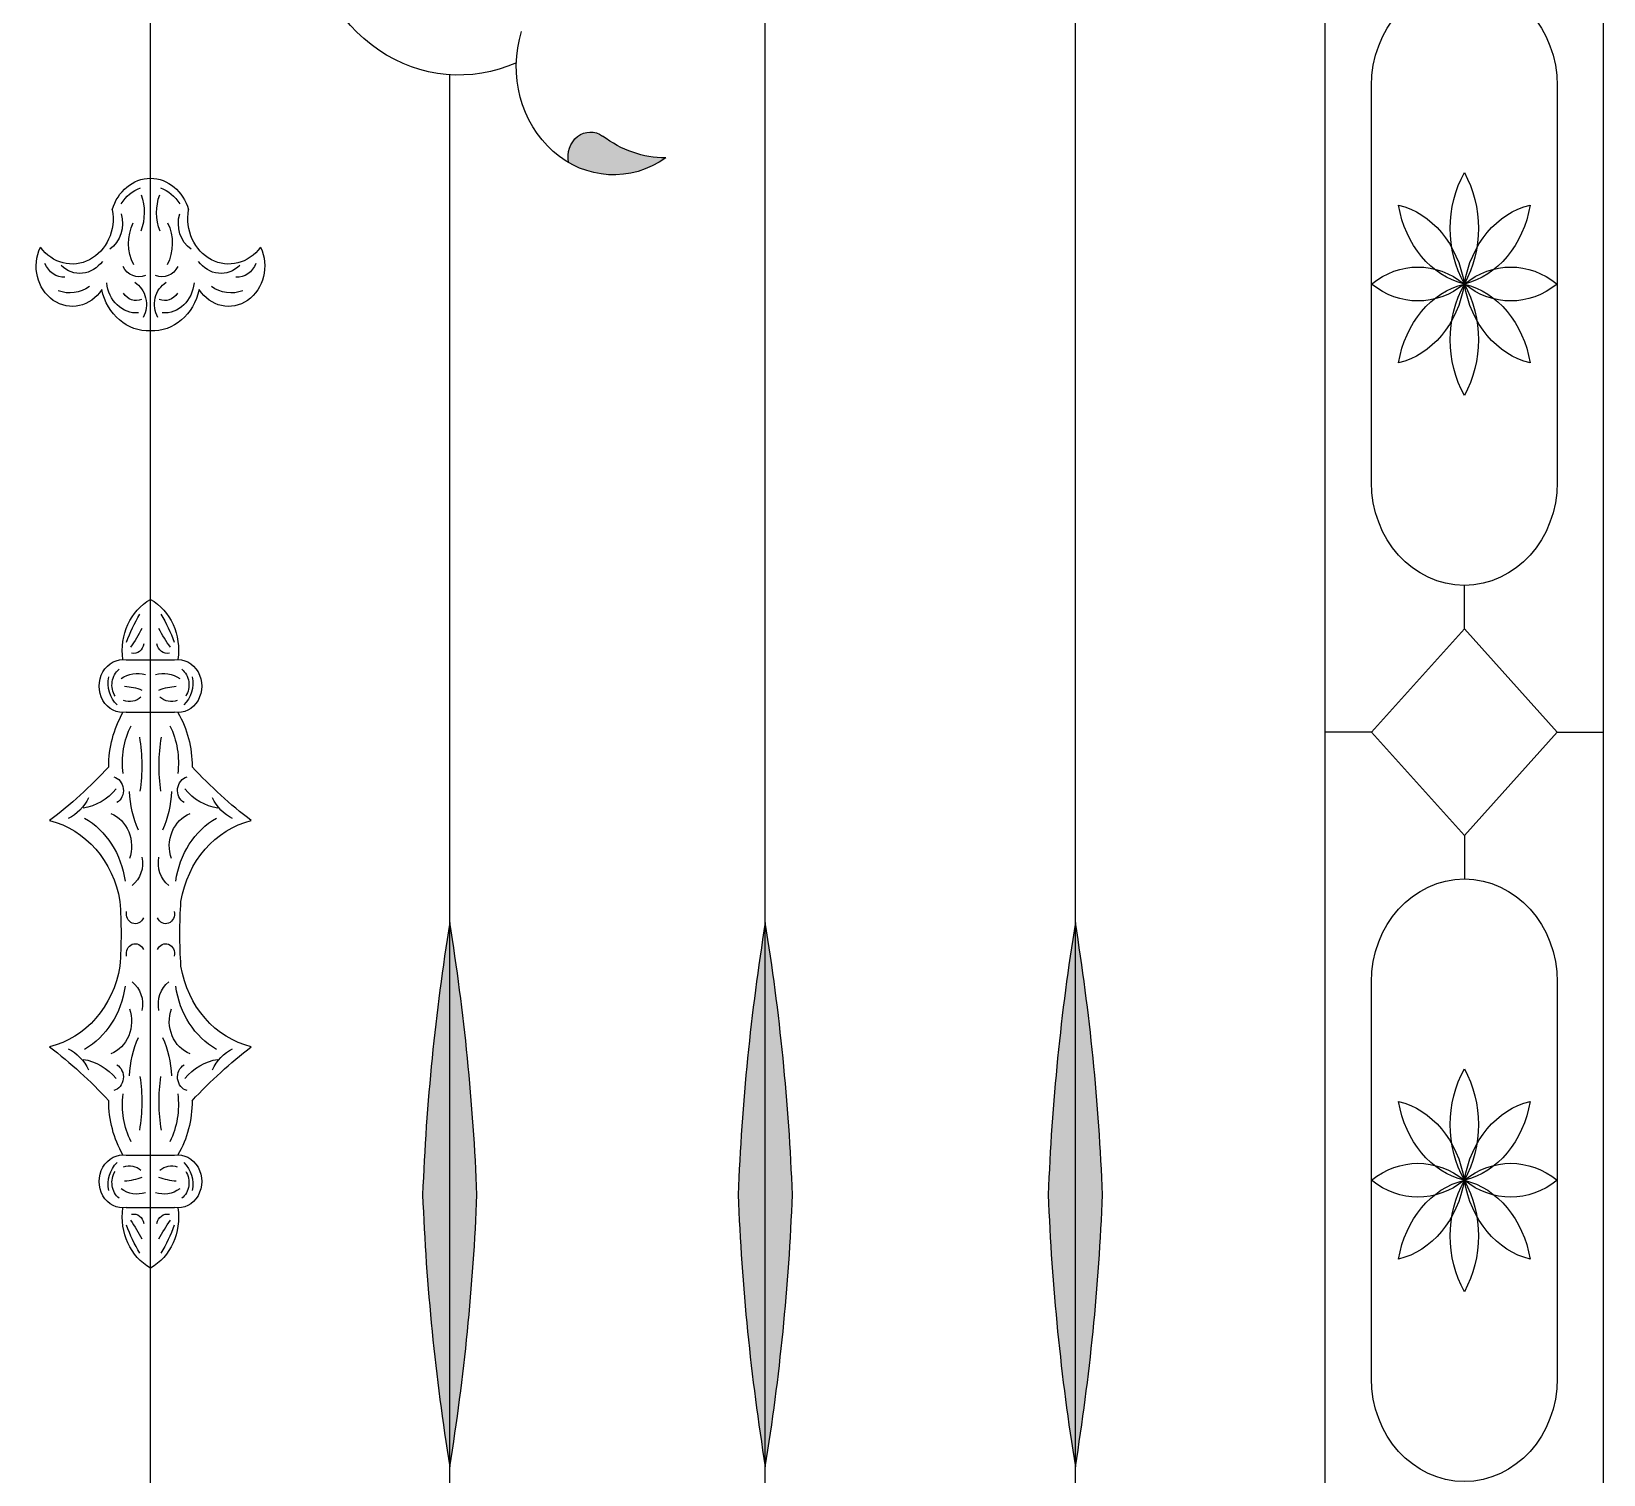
# Model space of a CAD drawing. Header units: inches. Extents: x -12530 to 36157, y 78659 to 110077.
# Drawn here: x 18046 to 18782, y 95311 to 95986 of the extents above; entities that cross this region are included whole.
import ezdxf

# ---------------------------------------------------------------- set-up
doc = ezdxf.new("R2010")
doc.units = ezdxf.units.IN
doc.header["$MEASUREMENT"] = 0
doc.layers.add('freecads.com', color=7, linetype='Continuous')

msp = doc.modelspace()

# ---------------------------------------------------------------- hatches: boundary and pattern name
at = {"layer": 'freecads.com'}
h = msp.add_hatch(color=256, dxfattribs=at)
edge = h.paths.add_edge_path()
edge.add_ellipse((18307.65102401372, 95927.60803366105), major_axis=(-4.2669e-12, 11.62452469734635), ratio=0.9000000000001758, start_angle=-30.39369844413858, end_angle=104.7088469893337, ccw=False)
edge.add_ellipse((18343.21530887964, 95985.90062130078), major_axis=(-4.02481e-11, 58.8016977801923), ratio=0.9000000000002838, start_angle=148.4158256810057, end_angle=179.7310628270471)
edge.add_ellipse((18318.5155070204, 95969.81536075428), major_axis=(3.54e-13, 50.60703985846159), ratio=0.9000000000001602, start_angle=154.8760792223124, end_angle=209.7599069993722, ccw=False)
h = msp.add_hatch(color=256, dxfattribs=at)
edge = h.paths.add_edge_path()
edge.add_ellipse((18966.55564321431, 95400.51898445588), major_axis=(5.980363e-10, 885.5106899501646), ratio=0.8337058137773302, start_angle=76.90014490661731, end_angle=86.80132032790912)
edge.add_ellipse((18966.55564321431, 95482.94520606729), major_axis=(-9.930737e-10, 885.5106899506695), ratio=0.8337058137768671, start_angle=93.19867967207823, end_angle=103.0998550931513)
edge.add_ellipse((17517.07128133042, 95482.94520606729), major_axis=(5.011317e-10, 885.5106899502258), ratio=0.8337058137771817, start_angle=256.9001449068094, end_angle=266.8013203278847)
edge.add_ellipse((17517.07128132806, 95400.51898446058), major_axis=(7.37165e-10, 885.5106899508253), ratio=0.8337058137789236, start_angle=-86.80132032834622, end_angle=-76.90014490708406)
h = msp.add_hatch(color=256, dxfattribs=at)
edge = h.paths.add_edge_path()
edge.add_ellipse((19114.3084618801, 95400.51898445588), major_axis=(3.808406e-10, 885.5106899499114), ratio=0.8337058137775631, start_angle=76.90014490660324, end_angle=86.80132032789503)
edge.add_ellipse((19114.3084618801, 95482.94520606729), major_axis=(-7.829306e-10, 885.5106899504292), ratio=0.8337058137770879, start_angle=93.1986796720918, end_angle=103.0998550931649)
edge.add_ellipse((17664.82409999504, 95482.94520606729), major_axis=(5.011317e-10, 885.5106899502258), ratio=0.8337058137771817, start_angle=256.9001449068094, end_angle=266.8013203278847)
edge.add_ellipse((17664.82409999268, 95400.51898446058), major_axis=(7.37165e-10, 885.5106899508253), ratio=0.8337058137789236, start_angle=-86.80132032834622, end_angle=-76.90014490708406)
h = msp.add_hatch(color=256, dxfattribs=at)
edge = h.paths.add_edge_path()
edge.add_ellipse((19259.48073838278, 95400.51898445588), major_axis=(7.150302e-10, 885.5106899504185), ratio=0.8337058137770924, start_angle=76.90014490662487, end_angle=86.80132032791668)
edge.add_ellipse((19259.48073838278, 95482.94520606729), major_axis=(-6.693256e-10, 885.510689950181), ratio=0.8337058137773231, start_angle=93.19867967209916, end_angle=103.0998550931722)
edge.add_ellipse((17809.99637649888, 95482.94520606729), major_axis=(6.049973e-10, 885.5106899504646), ratio=0.8337058137769577, start_angle=256.9001449068161, end_angle=266.8013203278914)
edge.add_ellipse((17809.99637649653, 95400.51898446058), major_axis=(7.37165e-10, 885.5106899508253), ratio=0.8337058137789236, start_angle=-86.80132032834622, end_angle=-76.90014490708406)

# ---------------------------------------------------------------- linework, layer by layer
for p, q in [((18651.69142750926, 94033.30365418523), (18651.69142750926, 96566.19743068157)), ((18782.07378122442, 94033.30365418523), (18782.07378122442, 96566.19743068157)), ((18101.65584603498, 94460.5349116082), (18101.65584603498, 96421.32814877453)), ((18534.738557442, 94810.67897302256), (18534.738557442, 96286.82343528025)), ((18389.56628093696, 94890.44871188934), (18389.56628093696, 96053.22444744674)), ((18241.81346227236, 95059.25876865687), (18241.81346227236, 95966.04866136528)), ((18673.38600206668, 95775.33559766648), (18673.38600206668, 95960.84305876654)), ((18760.37920666698, 95960.84305876654), (18760.37920666698, 95775.33559766648)), ((18716.88260436741, 95706.62103854687), (18716.88260436741, 95727.00603956057)), ((18716.88260436741, 95706.62103854687), (18673.38600206668, 95658.29148043627)), ((18760.37920666698, 95658.29148043627), (18716.88260436741, 95706.62103854687)), ((18090.34743650789, 95692.1394584421), (18112.96425556207, 95692.1394584421)), ((18090.34743650789, 95667.58852398304), (18112.96425556207, 95667.58852398304)), ((18673.38600206668, 95658.29148043627), (18651.69142750926, 95658.29148043627)), ((18673.38600206668, 95658.29148043627), (18716.88260436741, 95609.96192233035)), ((18716.88260436741, 95609.96192233035), (18760.37920666698, 95658.29148043627)), ((18760.37920666698, 95658.29148043627), (18782.07378122442, 95658.29148043627)), ((18716.88260436741, 95609.96192233035), (18716.88260436741, 95589.57692131666)), ((18673.38600206668, 95355.73990210597), (18673.38600206668, 95541.24736320601)), ((18760.37920666698, 95541.24736320601), (18760.37920666698, 95355.73990210597)), ((18090.34743650789, 95460.23746383745), (18112.96425556207, 95460.23746383745)), ((18090.34743650789, 95435.6865293784), (18112.96425556207, 95435.6865293784))]:
    msp.add_line(p, q, dxfattribs=at)
at = {"layer": 'freecads.com', "extrusion": (0, 0, -1)}
for centre, major_axis, ratio, start_param, end_param in [((18246.14246271081, 96046.24190381118), (-2.3438e-12, 80.33736514666712), 0.9000000000001186, 2.76102926204148, 4.615371275005348), ((18716.88260436741, 95960.84305876654), (1.978e-13, 48.32955811071017), 0.9000000000000603, 4.712388980384686, 7.853981633974479), ((18318.5155070204, 95969.81536075428), (-3.4384e-12, 50.60703985846082), 0.9000000000001447, 2.575615711375128, 5.044771771004051), ((18307.65102401372, 95927.60803366105), (1.10089e-11, 11.62452469734958), 0.8999999999998657, 4.480384132094952, 6.860769250291728), ((18343.21530887964, 95985.90062130078), (3.7158e-12, 58.80169778019459), 0.900000000000108, 3.146808021437219, 3.740911378923081), ((18749.33087397666, 95894.17562963635), (5.2553e-12, 46.85405575904129), 0.8337058137782767, 4.121912931581434, 5.302865029189431), ((18684.434334757, 95894.17562963635), (-3.40541e-11, 46.85405575898658), 0.8337058137801617, 0.9803202779893647, 2.161272375600312), ((18101.98293311969, 95896.42412871958), (-6.7057e-12, 21.20800335442607), 0.9000000000000289, -1.261952666644255, -0.0171372984960516), ((18102.00532208359, 95895.09979664817), (-3.28828e-11, 18.80049821704113), 0.9000000000000739, -0.9786851648574204, -0.3014617969671902), ((18101.32875895028, 95896.42412871958), (-6.0854e-12, 21.20800335442615), 0.9000000000001721, 0.0171372984968366, 1.2619526666448), ((18101.30636998635, 95895.09979664817), (2.6544e-11, 18.80049821704092), 0.8999999999999873, 0.3014617969674591, 0.978685164857717), ((18078.32419340862, 95901.61361070035), (1.2332e-12, 22.69442241174624), 0.9000000000002559, 1.196481487081941, 1.968090667371642), ((18124.98749866135, 95901.61361070035), (-1.2354e-12, 22.69442241174624), 0.9000000000002557, 4.315094639807943, 5.086703820097644), ((18064.96550723214, 95898.77199304375), (8.6026e-12, 21.32348888270801), 0.9000000000001207, 1.377388731757735, 4.026619142579046), ((18075.699095754, 95896.45379074034), (-3.2524e-12, 14.33026309617324), 0.900000000000044, 1.256697762513207, 2.571325606119806), ((18127.61259631596, 95896.45379074034), (3.2478e-12, 14.33026309617324), 0.9000000000000437, 3.711859701059779, 5.026487544666379), ((18138.34618483783, 95898.77199304375), (-8.6026e-12, 21.32348888270801), 0.9000000000001209, 2.256566164600539, 4.905796575421851), ((18678.55984166721, 95859.01416029589), (2.199249e-10, 46.85405575888125), 0.8337058137782065, 0.1949221145899453, 1.37587421219978), ((18724.4486246241, 95914.05609739097), (-9.62978e-11, 46.85405575901634), 0.8337058137780916, 3.336514768186353, 4.517466865794156), ((18755.20536706884, 95859.01416029589), (3.9632e-11, 46.85405575897138), 0.8337058137786231, -1.375874212199793, -0.1949221145911877), ((18709.31658411075, 95914.05609739097), (-1.57704e-11, 46.85405575898566), 0.8337058137786918, 1.765718441388627, 2.946670538998048), ((18109.68769548408, 95887.12078437582), (-1.49933e-11, 20.28599606568037), 0.8999999999999596, 4.197314292149718, 5.207471194229203), ((18093.62399658586, 95887.12078437582), (2.2746e-12, 20.28599606567687), 0.9000000000002245, 1.075714112950853, 2.085871015030529), ((18065.07446210865, 95876.43400042735), (-3.20966e-11, 18.82565007357283), 0.8999999999995134, 2.192731973233364, 5.200863446171036), ((18138.23722996131, 95876.43400042735), (-4.2531e-12, 18.82565007356573), 0.9000000000001437, 1.082321861010087, 4.090453333947687), ((18061.28425372478, 95882.23583790618), (8.7482e-12, 11.00386437925186), 0.8999999999998912, 3.107275185023198, 4.289187158355565), ((18068.65464550599, 95887.85349764342), (-5.1858e-12, 14.80491378766573), 0.9000000000002198, 2.237488287023332, 3.862834275807045), ((18096.28584316785, 95880.80652384201), (-2.9373e-12, 9.391503318779838), 0.9000000000000712, 2.779542208064596, 4.2170559351648), ((18107.02584890211, 95880.80652384201), (2.9465e-12, 9.391503318779838), 0.9000000000000712, 2.066129372014784, 3.503643099114988), ((18134.65704656394, 95887.85349764342), (-1.3097e-11, 14.80491378766606), 0.900000000000372, 2.420351031373856, 4.045697020157382), ((18142.02743834518, 95882.23583790618), (-7.9554e-12, 11.00386437925193), 0.8999999999998898, 1.993998148823952, 3.175910122156534), ((18695.13430321647, 95829.168801246), (1.195232e-10, 46.85405575899081), 0.8337058137783582, -0.5904760488066358, 0.5904760488016932), ((18738.63090551719, 95829.168801246), (5.69973e-11, 46.85405575895037), 0.8337058137787723, -0.5904760488063885, 0.5904760488022931), ((18095.21826618772, 95870.109730556), (-4.626e-12, 15.58811967909489), 0.8999999999999914, 3.07889265101767, 4.620960982649298), ((18089.0650022242, 95858.53859511377), (5.2171e-12, 11.88364483994668), 0.9000000000001914, 0.5146532720588765, 2.114329710554792), ((18114.24668984577, 95858.53859511377), (-7.503e-12, 11.8836448399481), 0.9000000000000676, 4.168855596625038, 5.768532035120671), ((18108.09342588221, 95870.109730556), (-8.476e-13, 15.58811967909495), 0.9000000000001264, 1.662224324530602, 3.204292656162295), ((18063.96885163007, 95882.6389437347), (-1.71341e-11, 18.71821314831886), 0.9000000000000529, 2.567671533325233, 3.475850229052258), ((18100.93380613837, 95871.3107234436), (2.42916e-11, 25.22946379755663), 0.8999999999999634, 3.109788497030626, 4.478602488630945), ((18094.98906570276, 95868.42642440672), (3.2806e-12, 8.093166580777506), 0.900000000000343, 2.787912058638052, 4.100684952932825), ((18102.3778859316, 95871.3107234436), (6.3653e-12, 25.22946379755633), 0.9000000000001207, 1.80458281854755, 3.173396810147504), ((18108.3226263672, 95868.42642440672), (4.1637e-12, 8.093166580778218), 0.9000000000000078, 2.18250035424587, 3.495273248540946), ((18139.34284043989, 95882.6389437347), (1.31701e-11, 18.71821314831901), 0.8999999999998687, 2.807335078127495, 3.715513773854556), ((18695.13430321647, 95907.009855187), (-3.23382e-11, 46.8540557591121), 0.8337058137770258, 2.551116604785355, 3.732068702394778), ((18724.4486246241, 95822.12255904204), (1.423634e-10, 46.85405575909346), 0.8337058137787892, -1.375874212203357, -0.194922114596312), ((18678.55984166721, 95877.16449614184), (-6.68359e-11, 46.85405575904421), 0.8337058137785369, 1.765718441389681, 2.946670538998568), ((18749.33087397666, 95842.00302680137), (6.65536e-11, 46.85405575904565), 0.8337058137774324, 4.121912931579482, 5.302865029186489), ((18709.31658411075, 95822.12255904204), (9.57243e-11, 46.85405575907503), 0.8337058137780887, 0.19492211458835, 1.37587421219787), ((18755.20536706884, 95877.16449614184), (-4.78846e-11, 46.85405575901297), 0.8337058137782928, 3.336514768183146, 4.517466865792059), ((18738.63090551719, 95907.009855187), (-3.56939e-11, 46.85405575903572), 0.8337058137786998, 2.551116604785694, 3.732068702394474), ((18684.434334757, 95842.00302680137), (-2.43276e-11, 46.85405575894193), 0.833705813780045, 0.9803202779907458, 2.161272375602048), ((18716.88260436741, 95775.33559766648), (9.5671e-12, 48.32955811071915), 0.900000000000079, 1.570796326794718, 4.712388980384511), ((18112.61861384752, 95696.54452175384), (5.5963e-12, 26.83332458361868), 0.9000000000000454, 4.552132474112481, 5.811997490333766), ((18090.69307822241, 95696.54452175384), (-2.6694e-12, 26.83332458361689), 0.9000000000001097, 0.4711878168455917, 1.731052833067017), ((18148.02024634112, 95674.90396885268), (-6.494563e-10, 68.80978095541364), 0.9000000000012388, -1.191687485888307, -0.9756035094947048), ((18038.45804281305, 95744.9543779988), (-7.479768e-10, 76.05205786936796), 0.9000000000007279, 2.096374329743375, 2.235296433877064), ((18164.85364925692, 95744.9543779988), (7.427279e-10, 76.05205786936875), 0.9000000000007226, 4.047888873302591, 4.186810977436278), ((18055.29144572885, 95674.90396885268), (2.294948e-10, 68.80978095548602), 0.9000000000006039, 0.9756035095009099, 1.191687485894219), ((18093.73059730187, 95700.63060365955), (1.5501e-12, 5.500485165427192), 0.9000000000001197, 1.75954637835922, 3.329798060970037), ((18109.58109476806, 95700.63060365955), (-7.3942e-12, 5.50048516542704), 0.8999999999997683, 2.95338724621065, 4.523638928821315), ((18088.77807042927, 95679.86399121492), (1.99341e-11, 12.39869852863244), 0.9000000000001618, 3.000485892349532, 6.424292068415664), ((18114.53362164069, 95679.86399121492), (-2.58676e-11, 12.39869852863262), 0.9000000000001488, -0.1411067612357497, 3.282699414830585), ((18091.75493332027, 95680.44257519167), (2.9692e-12, 9.02405467589438), 0.9000000000001284, 4.08857749421406, 5.660062225541004), ((18095.46727759812, 95669.88034495353), (-2.2073e-12, 15.89624761630015), 0.8999999999998772, -0.5539263763949487, 0.2703295513540029), ((18107.84441447184, 95669.88034495353), (-4.996e-13, 15.89624761630032), 0.8999999999996264, -0.2703295513538881, 0.5539263763951193), ((18111.55675874967, 95680.44257519167), (-1.51224e-11, 9.024054675896027), 0.9000000000000015, 0.6231230816400491, 2.194607812966606), ((18093.63684296473, 95681.14046810233), (5.9351e-12, 13.11490215938853), 0.9000000000003682, 3.835376505594782, 4.945554957264011), ((18087.55806848441, 95645.23220125207), (-5.4619e-12, 34.63916515397146), 0.9000000000007009, 0.0643400256661808, 0.3302276235216768), ((18115.75362358556, 95645.23220125207), (5.6106e-12, 34.63916515397146), 0.9000000000007033, -0.3302276235216806, -0.0643400256661855), ((18109.67484910523, 95681.14046810233), (-4.5079e-12, 13.11490215939165), 0.9000000000001372, 1.337630349915533, 2.447808801584418), ((18091.8974886868, 95682.01968416676), (-1.0122e-12, 9.432403982668426), 0.8999999999996289, 2.466349152008262, 3.477460648116228), ((18111.41420338316, 95682.01968416676), (1.39228e-11, 9.432403982668374), 0.899999999999698, 2.805724659062141, 3.816836155170085), ((18124.69662979646, 95642.07617190071), (5.56366e-11, 47.30091410490037), 0.8999999999997065, 4.71238898038363, 5.278978356412935), ((18078.61506227348, 95642.07617190071), (2.21775e-11, 47.30091410487339), 0.9000000000001719, 1.004206950764808, 1.570796326794474), ((18120.73038915526, 95643.96562905233), (2.97806e-11, 35.76081552942032), 0.8999999999997312, 4.570721771590556, 5.218017002454305), ((18031.80257991826, 95642.55248029862), (-4.4398e-12, 73.1223531552851), 0.9000000000000349, 1.387413482685691, 1.733766550703878), ((18171.50911215171, 95642.55248029862), (4.668e-12, 73.12235315528383), 0.9000000000000197, 4.549418756475701, 4.895771824493894), ((18082.58130291467, 95643.96562905233), (1.11224e-11, 35.76081552939815), 0.9000000000002683, 1.065168304723907, 1.712463535588089), ((17938.00965105214, 95806.28257507682), (-3.799374e-10, 229.3579286393385), 0.900000000000076, 2.368765197257827, 2.542440574288623), ((18265.30204101782, 95806.28257507682), (3.967692e-10, 229.3579286393382), 0.9000000000000729, 3.740744732890886, 3.914420109921685), ((18083.1357806686, 95631.04358471523), (-7.5011e-12, 6.501080109843579), 0.9000000000001127, 0.2297969088821354, 2.657729247057261), ((18120.17591140136, 95631.04358471523), (-1.4126e-12, 6.501080109843154), 0.9000000000001396, 3.625456060123433, 6.053388398298965), ((18055.31476915889, 95637.82837711228), (4.0551e-12, 21.81615591069004), 0.9000000000000273, 2.058628439132281, 2.730252551089798), ((18066.5181197005, 95651.37511880128), (-1.61e-13, 28.93456900121941), 0.9000000000000653, 2.3177444799211, 3.003137948781186), ((18131.92443132554, 95632.28506163254), (9.747e-13, 44.53443182653931), 0.9000000000002089, 4.250341080006724, 4.670752017648818), ((18071.38726074443, 95632.28506163254), (-9.202e-13, 44.53443182653937), 0.9000000000002076, 1.612433289530766, 2.032844227172859), ((18136.79357236946, 95651.37511880128), (-3.22269e-11, 28.93456900121988), 0.9000000000002344, 3.280047358399526, 3.965440827259508), ((18147.99692291108, 95637.82837711228), (4.73451e-11, 21.81615591068746), 0.8999999999999261, 3.552932756087394, 4.22455686804512), ((18053.94726595948, 95582.41271885806), (-2.80659e-11, 40.29546421324945), 0.9000000000000488, 0.483498398019302, 1.418658936613998), ((18078.22264034123, 95604.8352018606), (-4.1056e-12, 16.23410130575551), 0.9000000000000298, 0.3388332449496745, 1.934385077073715), ((18125.08905172874, 95604.8352018606), (3.7205e-12, 16.23410130575452), 0.900000000000094, 4.348800230105868, 5.944352062230104), ((18149.36442611048, 95582.41271885806), (-1.67235e-11, 40.29546421324486), 0.9000000000001213, -1.418658936612981, -0.4834983980180845), ((18045.40553997456, 95570.54557310049), (-1.85603e-11, 47.40028088318344), 0.9000000000000662, 0.2129097140197098, 1.390748181120856), ((18157.9061520954, 95570.54557310049), (-8.9444e-12, 47.40028088318221), 0.9000000000000699, -1.390748181120329, -0.2129097140190701), ((18086.63202005632, 95596.87631288025), (-7.5351e-12, 12.61250811382534), 0.8999999999999502, 1.334145961078048, 2.542186036024032), ((18116.67967201364, 95596.87631288025), (-1.35221e-11, 12.61250811382774), 0.8999999999998752, 3.740999271157335, 4.949039346102994), ((18716.88260436741, 95541.24736320601), (1.978e-13, 48.32955811071017), 0.9000000000000603, 4.712388980384686, 7.853981633974479), ((17901.46315477703, 95563.91299391026), (-5.9155e-12, 207.1227251843053), 0.8999999999998513, 1.497726892801428, 1.643865760788426), ((18094.56401740607, 95573.27218302166), (-2.79649e-11, 4.661088634749691), 0.8999999999992658, 2.009559689606735, 4.951821989895504), ((18108.74767466389, 95573.27218302166), (-6.15684e-11, 4.661088634743016), 0.9000000000020181, 1.331363317301018, 4.273625617589465), ((18301.84853729293, 95563.91299391026), (5.393e-12, 207.1227251843033), 0.8999999999998596, 4.639319546391161, 4.785458414378161), ((18094.56401740607, 95554.55380480355), (8.7389e-12, 4.661088634748125), 0.8999999999997774, 4.472955970877504, 7.415218271166731), ((18108.74767466389, 95554.55380480355), (8.07638e-11, 4.661088634741451), 0.9000000000025291, -1.132032964003754, 1.810229336285149), ((18045.40553997456, 95557.28041472471), (1.85317e-11, 47.40028088318342), 0.9000000000000664, 1.750844472468937, 2.928682939570083), ((18157.9061520954, 95557.28041472471), (8.9586e-12, 47.40028088318221), 0.9000000000000699, 3.354502367608862, 4.532340834710121), ((18053.94726595948, 95545.41326896242), (2.36212e-11, 40.29546421324909), 0.900000000000046, 1.722933716975837, 2.658094255570607), ((18086.63202005632, 95530.94967493555), (2.9715e-12, 12.61250811382586), 0.8999999999999339, 0.5994066175661464, 1.807446692512242), ((18116.67967201364, 95530.94967493555), (1.81056e-11, 12.61250811382827), 0.8999999999998589, 4.475738614665885, 5.683778689611655), ((18149.36442611048, 95545.41326896242), (2.11285e-11, 40.29546421324451), 0.9000000000001186, 3.625091051607762, 4.560251590202731), ((18078.22264034123, 95522.9907859599), (-1.1574e-12, 16.23410130575517), 0.9000000000000238, 1.207207576516509, 2.802759408640469), ((18125.08905172874, 95522.9907859599), (1.5607e-12, 16.23410130575418), 0.9000000000000881, 3.480425898538921, 5.075977730663077), ((18131.92443132554, 95495.54092618795), (-9.202e-13, 44.53443182653937), 0.9000000000002076, -1.529159364059026, -1.108748426416933), ((18071.38726074443, 95495.54092618795), (9.747e-13, 44.53443182653931), 0.9000000000002089, 1.108748426416931, 1.529159364059025), ((17938.00965105214, 95321.54341274367), (3.454816e-10, 229.357928639351), 0.899999999999998, 0.5991520793013612, 0.772827456332152), ((18055.31476915889, 95489.99761070822), (-7.5134e-12, 21.81615591068798), 0.9000000000000962, 0.411340102500178, 1.08296421445772), ((18265.30204101782, 95321.54341274367), (6.402037e-10, 229.3579286394354), 0.9000000000001716, -0.7728274563363967, -0.5991520793057673), ((18147.99692291108, 95489.99761070822), (-4.39336e-11, 21.8161559106854), 0.8999999999999952, -1.082964214455535, -0.4113401024977832), ((18066.5181197005, 95476.4508690145), (1.526e-13, 28.93456900121941), 0.9000000000000655, 0.138454704808606, 0.8238481736686921), ((18083.1357806686, 95496.78240310057), (-6.7224e-12, 6.501080109845192), 0.8999999999998733, 0.4838634065349714, 2.911795744710083), ((18120.17591140136, 95496.78240310057), (1.5636e-11, 6.501080109844765), 0.8999999999998999, 3.371389562467986, 5.799321900643505), ((18136.79357236946, 95476.4508690145), (3.22184e-11, 28.93456900121989), 0.900000000000234, -0.8238481736697147, -0.138454704809734), ((18749.33087397666, 95474.57993407114), (-2.1415e-12, 46.85405575904129), 0.8337058137782767, 4.121912931581623, 5.302865029189621), ((18684.434334757, 95474.57993407114), (-2.66752e-11, 46.85405575898658), 0.8337058137801614, 0.9803202779891758, 2.161272375600123), ((18031.80257991826, 95485.2735075219), (4.6256e-12, 73.12235315528515), 0.9000000000000342, 1.407826102885912, 1.754179170904098), ((18171.50911215171, 95485.2735075219), (-4.4854e-12, 73.12235315528389), 0.9000000000000188, 4.529006136275482, 4.875359204293673), ((18124.69662979646, 95485.74981591979), (-6.53828e-11, 47.3009141048994), 0.8999999999997248, 4.145799604356672, 4.712388980385934), ((18120.73038915526, 95483.86035876816), (-2.59395e-11, 35.76081552942442), 0.8999999999996203, 4.206760958314969, 4.854056189178646), ((18082.58130291467, 95483.86035876816), (-1.50254e-11, 35.76081552940222), 0.9000000000001582, 1.429129118001882, 2.076424348865991), ((18078.61506227348, 95485.74981591979), (-1.24049e-11, 47.30091410487244), 0.9000000000001904, 1.570796326795132, 2.137385702824755), ((18678.55984166721, 95439.41846473538), (2.199249e-10, 46.85405575888125), 0.8337058137782065, 0.1949221145899453, 1.37587421219978), ((18724.4486246241, 95494.46040183047), (-8.42012e-11, 46.85405575901549), 0.8337058137780998, 3.336514768186045, 4.517466865793888), ((18755.20536706884, 95439.41846473538), (3.9632e-11, 46.85405575897138), 0.8337058137786231, -1.375874212199793, -0.1949221145911877), ((18709.31658411075, 95494.46040183047), (-1.57704e-11, 46.85405575898566), 0.8337058137786918, 1.765718441388627, 2.946670538998048), ((18088.77807042927, 95447.96199661028), (1.79012e-11, 12.39869852863358), 0.9000000000000794, 3.000485892350323, 6.424292068416456), ((18093.63684296473, 95446.68551972289), (-5.9274e-12, 13.11490215938853), 0.9000000000003682, 4.479223003505367, 5.589401455174595), ((18114.53362164069, 95447.96199661028), (-1.19435e-11, 12.39869852863376), 0.9000000000000666, -0.1411067612374044, 3.282699414828931), ((18109.67484910523, 95446.68551972289), (4.5228e-12, 13.11490215939165), 0.9000000000001372, 0.6937838520053723, 1.803962303674258), ((18695.13430321647, 95409.57310568551), (1.139991e-10, 46.85405575898855), 0.8337058137784339, -0.5904760488064659, 0.590476048801806), ((18738.63090551719, 95409.57310568551), (5.69928e-11, 46.85405575894812), 0.833705813778794, -0.5904760488064028, 0.5904760488023082), ((18091.75493332027, 95447.38341263356), (4.9006e-12, 9.024054675893307), 0.900000000000211, 3.764715735227426, 5.336200466554312), ((18091.8974886868, 95445.80630365375), (1.0077e-12, 9.432403982668426), 0.8999999999996289, -0.3358679945264351, 0.6752435015815311), ((18087.55806848441, 95482.59378656844), (-6.95494e-11, 34.63916515397068), 0.8999999999991684, 2.811365030069931, 3.077252627925907), ((18115.75362358556, 95482.59378656844), (6.91732e-11, 34.6391651539707), 0.8999999999991722, 3.205932679253691, 3.471820277109665), ((18111.41420338316, 95445.80630365375), (-1.39356e-11, 9.432403982668376), 0.899999999999698, -0.6752435015802911, 0.3358679945276528), ((18111.55675874967, 95447.38341263356), (7.2431e-12, 9.02405467589496), 0.9000000000000834, 0.9469848406241947, 2.518469571950694), ((18095.46727759812, 95457.94564286225), (6.1952e-12, 15.89624761629766), 0.9000000000003106, 2.8712631022356, 3.695519029984262), ((18107.84441447184, 95457.94564286225), (-3.493e-12, 15.89624761629783), 0.9000000000000595, 2.587666277195153, 3.41192220494387), ((18695.13430321647, 95487.4141596265), (-2.68231e-11, 46.85405575910986), 0.8337058137771014, 2.551116604785242, 3.732068702394609), ((18724.4486246241, 95402.52686348154), (1.423634e-10, 46.85405575909346), 0.8337058137787892, -1.375874212203357, -0.194922114596312), ((18678.55984166721, 95457.56880057661), (-6.68359e-11, 46.85405575904421), 0.8337058137785369, 1.765718441389681, 2.946670538998568), ((18749.33087397666, 95422.40733124087), (6.65536e-11, 46.85405575904565), 0.8337058137774324, 4.121912931579482, 5.302865029186489), ((18709.31658411075, 95402.52686348154), (9.57243e-11, 46.85405575907503), 0.8337058137780887, 0.19492211458835, 1.37587421219787), ((18755.20536706884, 95457.56880057661), (-3.62718e-11, 46.85405575900986), 0.8337058137783268, 3.336514768182854, 4.517466865791887), ((18738.63090551719, 95487.4141596265), (-4.12314e-11, 46.85405575903574), 0.8337058137787531, 2.551116604785879, 3.732068702394572), ((18684.434334757, 95422.40733124087), (-2.0618e-11, 46.8540557589399), 0.8337058137800814, 0.9803202779906512, 2.161272375601953), ((18112.61861384752, 95431.2814660714), (-5.6268e-12, 26.83332458361868), 0.9000000000000449, 3.612780470435613, 4.872645486656899), ((18090.69307822241, 95431.2814660714), (2.6777e-12, 26.83332458361689), 0.90000000000011, 1.410539820522775, 2.670404836744201), ((18148.02024634112, 95452.92201897255), (3.026993e-10, 68.8097809554846), 0.900000000000557, 4.117196163089692, 4.333280139483012), ((18038.45804281305, 95382.87160982171), (7.527981e-10, 76.05205786936988), 0.900000000000708, 0.906296219712653, 1.045218323846341), ((18093.73059730187, 95427.19538415624), (-3.2376e-12, 5.500485165424847), 0.9000000000004567, -0.1882054073799131, 1.382046275231182), ((18109.58109476806, 95427.19538415624), (9.0728e-12, 5.500485165424694), 0.9000000000001053, -1.382046275232132, 0.188205407378814), ((18164.85364925692, 95382.87160982171), (2.624674e-10, 76.05205786951667), 0.8999999999998918, -1.045218323859475, -0.9062962197261798), ((18055.29144572885, 95452.92201897255), (1.169601e-10, 68.8097809555569), 0.8999999999999236, 1.949905167690666, 2.165989144083693), ((18716.88260436741, 95355.73990210597), (9.5671e-12, 48.32955811071915), 0.900000000000079, 1.570796326794718, 4.712388980384511)]:
    msp.add_ellipse(centre, major_axis=major_axis, ratio=ratio, start_param=start_param, end_param=end_param, dxfattribs=at)
at = {"layer": 'freecads.com'}
for centre, major_axis, ratio, start_param, end_param in [((18966.55564321431, 95400.51898445588), (-4.5868788e-09, 885.5106899423914), 0.8337058137845827, 1.379169661534496, 1.524237878004124), ((17517.07128132806, 95400.51898446058), (1.1233179e-09, 885.5106899496766), 0.8337058137800013, -1.524237878015302, -1.379169661546819), ((19114.3084618801, 95400.51898445588), (-4.4621912e-09, 885.5106899426521), 0.833705813784335, 1.379169661534671, 1.524237878004255), ((17664.82409999268, 95400.51898446058), (1.1233179e-09, 885.5106899496766), 0.8337058137800013, -1.524237878015302, -1.379169661546819), ((19259.48073838278, 95400.51898445588), (-4.5868788e-09, 885.5106899423914), 0.8337058137845827, 1.379169661534496, 1.524237878004124), ((17809.99637649653, 95400.51898446058), (1.1233179e-09, 885.5106899496766), 0.8337058137800013, -1.524237878015302, -1.379169661546819), ((18966.55564321431, 95482.94520606729), (-8.035083e-10, 885.510689950469), 0.8337058137770526, 1.617354775580302, 1.762422992032865), ((17517.07128133042, 95482.94520606729), (-3.846325e-09, 885.5106899432374), 0.8337058137837052, 4.520762315141063, 4.665830531594433), ((19114.3084618801, 95482.94520606729), (-8.035083e-10, 885.510689950469), 0.8337058137770526, 1.617354775580302, 1.762422992032865), ((17664.82409999504, 95482.94520606729), (-3.846325e-09, 885.5106899432374), 0.8337058137837052, 4.520762315141063, 4.665830531594433), ((19259.48073838278, 95482.94520606729), (-9.176628e-10, 885.5106899507202), 0.8337058137768174, 1.617354775580182, 1.762422992032702), ((17809.99637649888, 95482.94520606729), (-3.5034646e-09, 885.5106899437553), 0.8337058137832253, 4.520762315141499, 4.665830531594783)]:
    msp.add_ellipse(centre, major_axis=major_axis, ratio=ratio, start_param=start_param, end_param=end_param, dxfattribs=at)

doc.saveas('drawing.dxf')
